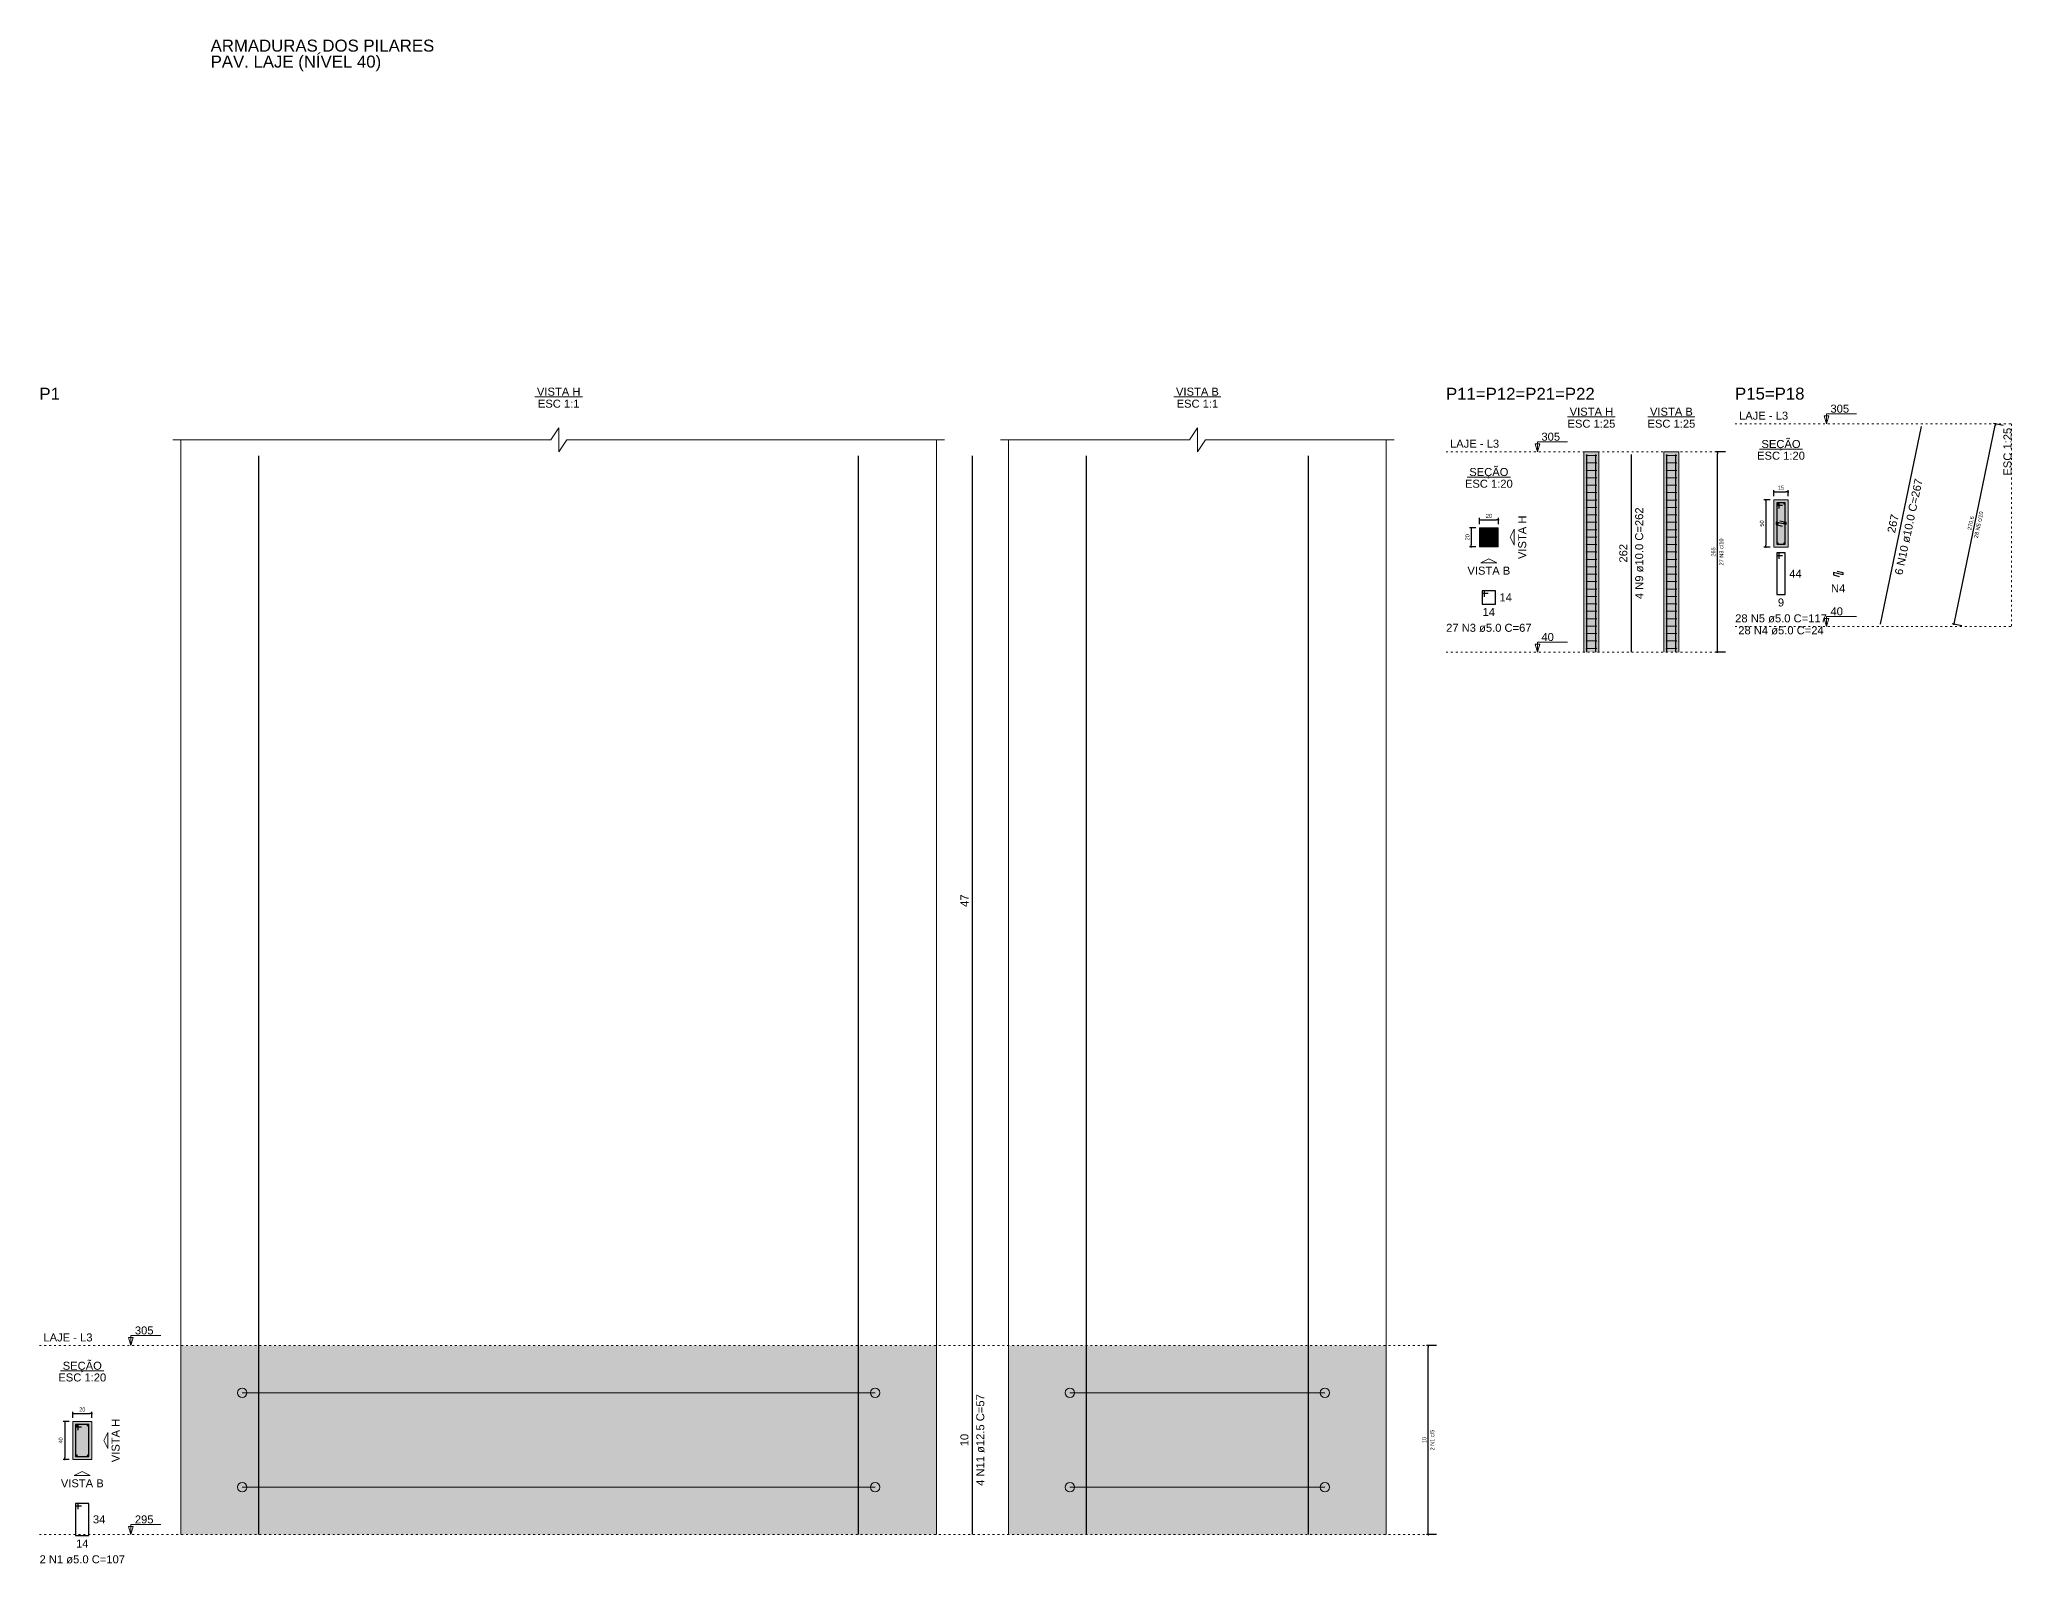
# Model space of a CAD drawing. Header units: millimetres. Extents: x 180 to 11148, y -1598 to 1045.
# Drawn here: x 2153.1 to 2257.5, y -14 to 66.7 of the extents above; entities that cross this region are included whole.
import ezdxf

# ---------------------------------------------------------------- set-up
doc = ezdxf.new("R2010")
doc.units = ezdxf.units.MM
doc.header["$MEASUREMENT"] = 0
doc.linetypes.add('DOT2', pattern=[3.175, 0, -3.175])
for name, color, linetype, lineweight in [('Descrição da armadura', 7, 'Continuous', 5), ('DT-Barras na forma', 2, 'Continuous', 30), ('DT-Barras no corte', 5, 'Continuous', 5), ('DT-Barras rebatidas', 2, 'Continuous', 30), ('DT-Cotas', 9, 'Continuous', 5), ('DT-Estribos na forma', 5, 'Continuous', 5), ('DT-Forma', 5, 'Continuous', 5), ('DT-Hachura seção pilares', 252, 'Continuous', 5), ('DT-Hachura vista pilares', 252, 'Continuous', 5), ('DT-Pontilhado', 9, 'DOT2', 5), ('DT-Textos', 7, 'Continuous', 5), ('DT-Título', 3, 'Continuous', 20), ('Textos armaduras', 7, 'Continuous', 5)]:
    doc.layers.add(name, color=color, linetype=linetype, lineweight=lineweight)
doc.styles.add('Arial', font='arial.ttf')
doc.dimstyles.new('UM_1.000000', dxfattribs={"dimtxt": 0.18, "dimasz": 0.1, "dimexe": 0.1, "dimexo": 0.2, "dimgap": 0, "dimtad": 1, "dimtih": 1, "dimtoh": 1, "dimdec": 1, "dimzin": 0, "dimdsep": 46, "dimtxsty": 'Standard', "dimcen": 0.09, "dimdle": 0.1, "dimadec": 1, "dimazin": 2, "dimtfac": 1, "dimtdec": 4, "dimtofl": 0, "dimtmove": 0, "dimatfit": 3, "dimfxl": 1, "dimtolj": 1, "dimarcsym": 0})
doc.dimstyles.new('UM_20.000000', dxfattribs={"dimtxt": 0.18, "dimasz": 0.1, "dimexe": 0.1, "dimexo": 0.2, "dimgap": 0, "dimtad": 1, "dimtih": 1, "dimtoh": 1, "dimdec": 1, "dimlfac": 20, "dimzin": 0, "dimdsep": 46, "dimtxsty": 'Standard', "dimcen": 0.09, "dimdle": 0.1, "dimadec": 1, "dimazin": 2, "dimtfac": 1, "dimtdec": 4, "dimtofl": 0, "dimtmove": 0, "dimatfit": 3, "dimfxl": 1, "dimtolj": 1, "dimarcsym": 0})
doc.dimstyles.new('UM_25.000000', dxfattribs={"dimtxt": 0.18, "dimasz": 0.1, "dimexe": 0.1, "dimexo": 0.2, "dimgap": 0, "dimtad": 1, "dimtih": 1, "dimtoh": 1, "dimdec": 1, "dimlfac": 25, "dimzin": 0, "dimdsep": 46, "dimtxsty": 'Standard', "dimcen": 0.09, "dimdle": 0.1, "dimadec": 1, "dimazin": 2, "dimtfac": 1, "dimtdec": 4, "dimtofl": 0, "dimtmove": 0, "dimatfit": 3, "dimfxl": 1, "dimtolj": 1, "dimarcsym": 0})

# ---------------------------------------------------------------- blocks, each defined once
blk = doc.blocks.new('_Dot')
at = {"color": 0, "linetype": 'ByBlock', "lineweight": -2}
blk.add_line((-0.5, 0), (-1, 0), dxfattribs=at)
at = {"color": 0, "linetype": 'ByBlock', "const_width": 0.5}
blk.add_lwpolyline([(-0.25, 0, 1), (0.25, 0, 1)], format="xyb", close=True, dxfattribs=at)
blk = doc.blocks.new('*D729')
at = {"layer": 'Defpoints', "color": 0, "transparency": 16777216}
for p in [(2154.85, -6.45), (2154.43, -8.45), (2154.85, -8.45)]:
    blk.add_point(p, dxfattribs=at)
at = {"layer": 'DT-Cotas', "color": 0, "lineweight": -2, "transparency": 16777216}
for p, q in [((2154.65, -6.45), (2154.33, -6.45)), ((2154.43, -6.55), (2154.43, -8.35)), ((2154.65, -8.45), (2154.33, -8.45))]:
    blk.add_line(p, q, dxfattribs=at)
at = {"layer": 'DT-Cotas', "color": 0, "lineweight": -2, "transparency": 16777216, "xscale": 0.1000000014901161, "yscale": 0.1000000014901161, "zscale": 0.1000000014901161}
for p, rotation in [((2154.43, -6.45), 90), ((2154.43, -8.45), 270)]:
    blk.add_blockref('_Dot', p, dxfattribs=dict(at, rotation=rotation))
at = {"layer": 'DT-Cotas', "transparency": 16777216, "insert": (2154.21, -7.45), "char_height": 0.212, "attachment_point": 5, "rotation": 90, "style": 'Arial'}
blk.add_mtext('\\A1;40', dxfattribs=at)
blk = doc.blocks.new('*D730')
at = {"layer": 'Defpoints', "color": 0, "transparency": 16777216}
for p in [(2155.85, -6.03), (2154.85, -6.45), (2155.85, -6.45)]:
    blk.add_point(p, dxfattribs=at)
at = {"layer": 'DT-Cotas', "color": 0, "lineweight": -2, "transparency": 16777216}
for p, q in [((2154.85, -6.25), (2154.85, -5.93)), ((2154.95, -6.03), (2155.75, -6.03)), ((2155.85, -6.25), (2155.85, -5.93))]:
    blk.add_line(p, q, dxfattribs=at)
at = {"layer": 'DT-Cotas', "color": 0, "lineweight": -2, "transparency": 16777216, "xscale": 0.1000000014901161, "yscale": 0.1000000014901161, "zscale": 0.1000000014901161, "rotation": 180}
blk.add_blockref('_Dot', (2154.85, -6.03), dxfattribs=at)
at = {"layer": 'DT-Cotas', "color": 0, "lineweight": -2, "transparency": 16777216, "xscale": 0.1000000014901161, "yscale": 0.1000000014901161, "zscale": 0.1000000014901161}
blk.add_blockref('_Dot', (2155.85, -6.03), dxfattribs=at)
at = {"layer": 'DT-Cotas', "transparency": 16777216, "insert": (2155.35, -5.81), "char_height": 0.212, "attachment_point": 5, "rotation": 0.0057, "style": 'Arial'}
blk.add_mtext('\\A1;20', dxfattribs=at)
blk = doc.blocks.new('*D731')
at = {"layer": 'Defpoints', "color": 0, "transparency": 16777216}
for p in [(2226.6, -2.43), (2227.24, -2.43), (2227.24, -12.43)]:
    blk.add_point(p, dxfattribs=at)
at = {"layer": 'DT-Cotas', "color": 0, "lineweight": -2, "transparency": 16777216}
for p, q in [((2227.04, -2.43), (2226.5, -2.43)), ((2226.6, -12.33), (2226.6, -2.53)), ((2227.04, -12.43), (2226.5, -12.43))]:
    blk.add_line(p, q, dxfattribs=at)
at = {"layer": 'DT-Cotas', "color": 0, "lineweight": -2, "transparency": 16777216, "xscale": 0.1000000014901161, "yscale": 0.1000000014901161, "zscale": 0.1000000014901161}
for p, rotation in [((2226.6, -2.43), 90), ((2226.6, -12.43), 270)]:
    blk.add_blockref('_Dot', p, dxfattribs=dict(at, rotation=rotation))
blk = doc.blocks.new('*D732')
at = {"layer": 'Defpoints', "color": 0, "transparency": 16777216}
for p in [(2229.31, 40.85), (2228.88, 39.85), (2229.31, 39.85)]:
    blk.add_point(p, dxfattribs=at)
at = {"layer": 'DT-Cotas', "color": 0, "lineweight": -2, "transparency": 16777216}
for p, q in [((2229.11, 40.85), (2228.78, 40.85)), ((2228.88, 40.75), (2228.88, 39.95)), ((2229.11, 39.85), (2228.78, 39.85))]:
    blk.add_line(p, q, dxfattribs=at)
at = {"layer": 'DT-Cotas', "color": 0, "lineweight": -2, "transparency": 16777216, "xscale": 0.1000000014901161, "yscale": 0.1000000014901161, "zscale": 0.1000000014901161}
for p, rotation in [((2228.88, 40.85), 90), ((2228.88, 39.85), 270)]:
    blk.add_blockref('_Dot', p, dxfattribs=dict(at, rotation=rotation))
at = {"layer": 'DT-Cotas', "transparency": 16777216, "insert": (2228.67, 40.35), "char_height": 0.212, "attachment_point": 5, "rotation": 90, "style": 'Arial'}
blk.add_mtext('\\A1;20', dxfattribs=at)
blk = doc.blocks.new('*D733')
at = {"layer": 'Defpoints', "color": 0, "transparency": 16777216}
for p in [(2229.31, 40.85), (2230.31, 41.27), (2230.31, 40.85)]:
    blk.add_point(p, dxfattribs=at)
at = {"layer": 'DT-Cotas', "color": 0, "lineweight": -2, "transparency": 16777216}
for p, q in [((2229.31, 41.05), (2229.31, 41.37)), ((2229.41, 41.27), (2230.21, 41.27)), ((2230.31, 41.05), (2230.31, 41.37))]:
    blk.add_line(p, q, dxfattribs=at)
at = {"layer": 'DT-Cotas', "color": 0, "lineweight": -2, "transparency": 16777216, "xscale": 0.1000000014901161, "yscale": 0.1000000014901161, "zscale": 0.1000000014901161, "rotation": 180}
blk.add_blockref('_Dot', (2229.31, 41.27), dxfattribs=at)
at = {"layer": 'DT-Cotas', "color": 0, "lineweight": -2, "transparency": 16777216, "xscale": 0.1000000014901161, "yscale": 0.1000000014901161, "zscale": 0.1000000014901161}
blk.add_blockref('_Dot', (2230.31, 41.27), dxfattribs=at)
at = {"layer": 'DT-Cotas', "transparency": 16777216, "insert": (2229.81, 41.48), "char_height": 0.212, "attachment_point": 5, "rotation": 0.0057, "style": 'Arial'}
blk.add_mtext('\\A1;20', dxfattribs=at)
blk = doc.blocks.new('*D734')
at = {"layer": 'Defpoints', "color": 0, "transparency": 16777216}
for p in [(2241.91, 44.87), (2242.54, 44.87), (2242.54, 34.27)]:
    blk.add_point(p, dxfattribs=at)
at = {"layer": 'DT-Cotas', "color": 0, "lineweight": -2, "transparency": 16777216}
for p, q in [((2242.34, 44.87), (2241.81, 44.87)), ((2241.91, 34.37), (2241.91, 44.77)), ((2242.34, 34.27), (2241.81, 34.27))]:
    blk.add_line(p, q, dxfattribs=at)
at = {"layer": 'DT-Cotas', "color": 0, "lineweight": -2, "transparency": 16777216, "xscale": 0.1000000014901161, "yscale": 0.1000000014901161, "zscale": 0.1000000014901161}
for p, rotation in [((2241.91, 44.87), 90), ((2241.91, 34.27), 270)]:
    blk.add_blockref('_Dot', p, dxfattribs=dict(at, rotation=rotation))
blk = doc.blocks.new('*D735')
at = {"layer": 'Defpoints', "color": 0, "transparency": 16777216}
for p in [(2244.9, 42.33), (2244.47, 39.83), (2244.9, 39.83)]:
    blk.add_point(p, dxfattribs=at)
at = {"layer": 'DT-Cotas', "color": 0, "lineweight": -2, "transparency": 16777216}
for p, q in [((2244.7, 42.33), (2244.37, 42.33)), ((2244.47, 42.23), (2244.47, 39.93)), ((2244.7, 39.83), (2244.37, 39.83))]:
    blk.add_line(p, q, dxfattribs=at)
at = {"layer": 'DT-Cotas', "color": 0, "lineweight": -2, "transparency": 16777216, "xscale": 0.1000000014901161, "yscale": 0.1000000014901161, "zscale": 0.1000000014901161}
for p, rotation in [((2244.47, 42.33), 90), ((2244.47, 39.83), 270)]:
    blk.add_blockref('_Dot', p, dxfattribs=dict(at, rotation=rotation))
at = {"layer": 'DT-Cotas', "transparency": 16777216, "insert": (2244.26, 41.08), "char_height": 0.212, "attachment_point": 5, "rotation": 90, "style": 'Arial'}
blk.add_mtext('\\A1;50', dxfattribs=at)
blk = doc.blocks.new('*D736')
at = {"layer": 'Defpoints', "color": 0, "transparency": 16777216}
for p in [(2244.9, 42.33), (2245.65, 42.75), (2245.65, 42.33)]:
    blk.add_point(p, dxfattribs=at)
at = {"layer": 'DT-Cotas', "color": 0, "lineweight": -2, "transparency": 16777216}
for p, q in [((2244.9, 42.53), (2244.9, 42.85)), ((2245.65, 42.53), (2245.65, 42.85)), ((2245, 42.75), (2245.55, 42.75))]:
    blk.add_line(p, q, dxfattribs=at)
at = {"layer": 'DT-Cotas', "color": 0, "lineweight": -2, "transparency": 16777216, "xscale": 0.1000000014901161, "yscale": 0.1000000014901161, "zscale": 0.1000000014901161, "rotation": 180}
blk.add_blockref('_Dot', (2244.9, 42.75), dxfattribs=at)
at = {"layer": 'DT-Cotas', "color": 0, "lineweight": -2, "transparency": 16777216, "xscale": 0.1000000014901161, "yscale": 0.1000000014901161, "zscale": 0.1000000014901161}
blk.add_blockref('_Dot', (2245.65, 42.75), dxfattribs=at)
at = {"layer": 'DT-Cotas', "transparency": 16777216, "insert": (2245.27, 42.97), "char_height": 0.212, "attachment_point": 5, "rotation": 0.0057, "style": 'Arial'}
blk.add_mtext('\\A1;15', dxfattribs=at)
blk = doc.blocks.new('*D737')
at = {"layer": 'Defpoints', "color": 0, "transparency": 16777216}
for p in [(2256.63, 46.35), (2257.24, 46.23), (2255.04, 35.63)]:
    blk.add_point(p, dxfattribs=at)
at = {"layer": 'DT-Cotas', "color": 0, "lineweight": -2, "transparency": 16777216}
for p, q in [((2254.45, 35.85), (2256.61, 46.26)), ((2257.04, 46.27), (2256.53, 46.37)), ((2254.84, 35.67), (2254.33, 35.77))]:
    blk.add_line(p, q, dxfattribs=at)
at = {"layer": 'DT-Cotas', "color": 0, "lineweight": -2, "transparency": 16777216, "xscale": 0.1000000014901161, "yscale": 0.1000000014901161, "zscale": 0.1000000014901161}
for p, rotation in [((2256.63, 46.35), 78.27696081699511), ((2254.43, 35.75), 258.2769608169951)]:
    blk.add_blockref('_Dot', p, dxfattribs=dict(at, rotation=rotation))
blk = doc.blocks.new('*D738')
at = {"layer": 'Defpoints', "color": 0, "transparency": 16777216}
for p in [(2256.63, 46.35), (2257.24, 46.23), (2255.04, 35.63)]:
    blk.add_point(p, dxfattribs=at)
at = {"layer": 'DT-Cotas', "color": 0, "lineweight": -2, "transparency": 16777216}
for p, q in [((2254.45, 35.85), (2256.61, 46.26)), ((2257.04, 46.27), (2256.53, 46.37)), ((2254.84, 35.67), (2254.33, 35.77))]:
    blk.add_line(p, q, dxfattribs=at)
at = {"layer": 'DT-Cotas', "color": 0, "lineweight": -2, "transparency": 16777216, "xscale": 0.1000000014901161, "yscale": 0.1000000014901161, "zscale": 0.1000000014901161}
for p, rotation in [((2256.63, 46.35), 78.27696081699511), ((2254.43, 35.75), 258.2769608169951)]:
    blk.add_blockref('_Dot', p, dxfattribs=dict(at, rotation=rotation))

msp = doc.modelspace()

# ---------------------------------------------------------------- hatches: boundary and pattern name
at = {"layer": 'DT-Hachura seção pilares', "linetype": 'Continuous'}
for points in [[(2244.898, 39.8303), (2244.898, 39.8303), (2245.648, 39.8303), (2245.648, 42.3303), (2244.898, 42.3303), (2244.898, 39.8303)], [(2229.307, 39.8477), (2229.307, 39.8477), (2230.307, 39.8477), (2230.307, 40.8477), (2229.307, 40.8477), (2229.307, 39.8477)], [(2154.8488, -8.4497), (2154.8488, -8.4497), (2155.8488, -8.4497), (2155.8488, -6.4497), (2154.8488, -6.4497), (2154.8488, -8.4497)]]:
    msp.add_hatch(color=256, dxfattribs=at).paths.add_polyline_path(points)
at = {"layer": 'DT-Hachura vista pilares', "linetype": 'Continuous'}
for points in [[(2234.8369, 34.2719), (2234.8369, 44.8719), (2235.6369, 44.8719), (2235.6369, 34.2719), (2234.8369, 34.2719)], [(2239.0707, 34.2719), (2239.0707, 44.8719), (2239.8707, 44.8719), (2239.8707, 34.2719), (2239.0707, 34.2719)], [(2160.5679, -12.4255), (2160.5679, -2.4255), (2200.5679, -2.4255), (2200.5679, -12.4255), (2160.5679, -12.4255)], [(2204.3803, -12.4255), (2204.3803, -2.4255), (2224.3803, -2.4255), (2224.3803, -12.4255), (2204.3803, -12.4255)]]:
    msp.add_hatch(color=256, dxfattribs=at).paths.add_polyline_path(points)

# ---------------------------------------------------------------- linework, layer by layer
at = {"layer": 'DT-Barras na forma'}
for points in [[(2164.6929, -12.4255), (2164.6929, -2.4255), (2164.6929, 44.6601)], [(2196.4429, -12.4255), (2196.4429, -2.4255), (2196.4429, 44.6601)], [(2208.5053, -12.4255), (2208.5053, -2.4255), (2208.5053, 44.6601)], [(2220.2553, -12.4255), (2220.2553, -2.4255), (2220.2553, 44.6601)], [(2234.9969, 34.2719), (2234.9969, 44.7359)], [(2235.4769, 34.2719), (2235.4769, 44.7359)], [(2239.2307, 34.2719), (2239.2307, 44.7359)], [(2239.7107, 34.2719), (2239.7107, 44.7359)], [(2245.173, 41.8678), (2245.173, 42.1803), (2245.048, 42.1803), (2245.048, 39.9803), (2245.498, 39.9803), (2245.498, 42.1803), (2245.048, 42.1803), (2245.048, 42.0553), (2245.3605, 42.0553)], [(2245.2198, 41.2186), (2245.523, 41.1428), (2245.523, 41.0178), (2245.023, 41.1428), (2245.023, 41.0178), (2245.3262, 40.942)], [(2229.582, 40.3852), (2229.582, 40.6977), (2229.457, 40.6977), (2229.457, 39.9977), (2230.157, 39.9977), (2230.157, 40.6977), (2229.457, 40.6977), (2229.457, 40.5727), (2229.7695, 40.5727)], [(2155.1238, -6.9122), (2155.1238, -6.5997), (2154.9988, -6.5997), (2154.9988, -8.2997), (2155.6988, -8.2997), (2155.6988, -6.5997), (2154.9988, -6.5997), (2154.9988, -6.7247), (2155.3113, -6.7247)]]:
    msp.add_lwpolyline(points, dxfattribs=at)
at = {"layer": 'DT-Barras no corte'}
for p, q in [((2245.073, 42.1053), (2245.123, 42.1553)), ((2245.073, 42.1553), (2245.123, 42.1053)), ((2245.423, 42.1053), (2245.473, 42.1553)), ((2245.423, 42.1553), (2245.473, 42.1053)), ((2245.073, 41.0553), (2245.123, 41.1053)), ((2245.073, 41.1053), (2245.123, 41.0553)), ((2245.423, 41.0553), (2245.473, 41.1053)), ((2245.423, 41.1053), (2245.473, 41.0553)), ((2229.482, 40.6227), (2229.532, 40.6727)), ((2229.482, 40.6727), (2229.532, 40.6227)), ((2229.482, 40.0227), (2229.532, 40.0727)), ((2229.482, 40.0727), (2229.532, 40.0227)), ((2230.082, 40.6227), (2230.132, 40.6727)), ((2230.082, 40.6727), (2230.132, 40.6227)), ((2230.082, 40.0227), (2230.132, 40.0727)), ((2230.082, 40.0727), (2230.132, 40.0227)), ((2245.073, 40.0053), (2245.123, 40.0553)), ((2245.073, 40.0553), (2245.123, 40.0053)), ((2245.423, 40.0053), (2245.473, 40.0553)), ((2245.423, 40.0553), (2245.473, 40.0053))]:
    msp.add_line(p, q, dxfattribs=at)
for centre, radius in [((2245.098, 42.1303), 0.025), ((2245.448, 42.1303), 0.025), ((2245.098, 41.0803), 0.025), ((2245.448, 41.0803), 0.025), ((2229.507, 40.6477), 0.025), ((2229.507, 40.0477), 0.025), ((2230.107, 40.6477), 0.025), ((2230.107, 40.0477), 0.025), ((2245.098, 40.0303), 0.025), ((2245.448, 40.0303), 0.025), ((2155.055, -6.656), 0.0312), ((2155.6425, -6.656), 0.0312), ((2155.055, -8.2435), 0.0312), ((2155.6425, -8.2435), 0.0312)]:
    msp.add_circle(centre, radius, dxfattribs=at)
at = {"layer": 'DT-Barras rebatidas'}
for p, q in [((2250.539, 35.7545), (2252.7104, 46.2185)), ((2202.4741, -2.4255), (2202.4741, 44.6601)), ((2237.3538, 34.2719), (2237.3538, 44.7359)), ((2245.173, 39.5185), (2245.048, 39.5185)), ((2245.048, 39.5185), (2245.048, 37.3185)), ((2245.498, 39.5185), (2245.048, 39.5185)), ((2245.048, 39.5185), (2245.048, 39.3935)), ((2245.048, 39.3935), (2245.3605, 39.3935)), ((2245.173, 39.206), (2245.173, 39.5185)), ((2245.498, 37.3185), (2245.498, 39.5185)), ((2248.5464, 38.356), (2248.0464, 38.481)), ((2248.0464, 38.481), (2248.0464, 38.356)), ((2248.0464, 38.356), (2248.3495, 38.2802)), ((2248.2432, 38.5568), (2248.5464, 38.481)), ((2248.5464, 38.481), (2248.5464, 38.356)), ((2229.582, 37.5179), (2229.457, 37.5179)), ((2229.457, 37.5179), (2229.457, 36.8179)), ((2230.157, 37.5179), (2229.457, 37.5179)), ((2229.457, 37.5179), (2229.457, 37.3929)), ((2229.457, 37.3929), (2229.7695, 37.3929)), ((2229.457, 36.8179), (2230.157, 36.8179)), ((2229.582, 37.2054), (2229.582, 37.5179)), ((2230.157, 36.8179), (2230.157, 37.5179)), ((2245.048, 37.3185), (2245.498, 37.3185)), ((2202.4741, -12.4255), (2202.4741, -2.4255)), ((2155.1238, -10.7795), (2154.9988, -10.7795)), ((2154.9988, -10.7795), (2154.9988, -12.4795)), ((2155.6988, -10.7795), (2154.9988, -10.7795)), ((2154.9988, -10.7795), (2154.9988, -10.9045)), ((2154.9988, -10.9045), (2155.3113, -10.9045)), ((2155.1238, -11.092), (2155.1238, -10.7795)), ((2155.6988, -12.4795), (2155.6988, -10.7795)), ((2154.9988, -12.4795), (2155.6988, -12.4795))]:
    msp.add_line(p, q, dxfattribs=at)
at = {"layer": 'DT-Cotas'}
for points in [[(2160.1443, 45.5073), (2180.1443, 45.5073), (2180.5679, 46.1427), (2180.5679, 44.8719), (2180.9915, 45.5073), (2200.9915, 45.5073)], [(2203.9567, 45.5073), (2213.9567, 45.5073), (2214.3803, 46.1427), (2214.3803, 44.8719), (2214.8039, 45.5073), (2224.8039, 45.5073)]]:
    msp.add_lwpolyline(points, dxfattribs=at)
at = {"layer": 'DT-Estribos na forma'}
for p, q in [((2234.9669, 44.6756), (2235.5069, 44.6756)), ((2234.9669, 44.283), (2235.5069, 44.283)), ((2234.9669, 43.8904), (2235.5069, 43.8904)), ((2239.2007, 44.6756), (2239.7407, 44.6756)), ((2239.2007, 44.283), (2239.7407, 44.283)), ((2239.2007, 43.8904), (2239.7407, 43.8904)), ((2234.9669, 43.4978), (2235.5069, 43.4978)), ((2234.9669, 43.1052), (2235.5069, 43.1052)), ((2239.2007, 43.4978), (2239.7407, 43.4978)), ((2239.2007, 43.1052), (2239.7407, 43.1052)), ((2234.9669, 42.7126), (2235.5069, 42.7126)), ((2234.9669, 42.3201), (2235.5069, 42.3201)), ((2234.9669, 41.9275), (2235.5069, 41.9275)), ((2239.2007, 42.7126), (2239.7407, 42.7126)), ((2239.2007, 42.3201), (2239.7407, 42.3201)), ((2239.2007, 41.9275), (2239.7407, 41.9275)), ((2234.9669, 41.5349), (2235.5069, 41.5349)), ((2234.9669, 41.1423), (2235.5069, 41.1423)), ((2234.9669, 40.7497), (2235.5069, 40.7497)), ((2239.2007, 41.5349), (2239.7407, 41.5349)), ((2239.2007, 41.1423), (2239.7407, 41.1423)), ((2239.2007, 40.7497), (2239.7407, 40.7497)), ((2234.9669, 40.3571), (2235.5069, 40.3571)), ((2234.9669, 39.9645), (2235.5069, 39.9645)), ((2239.2007, 40.3571), (2239.7407, 40.3571)), ((2239.2007, 39.9645), (2239.7407, 39.9645)), ((2234.9669, 39.5719), (2235.5069, 39.5719)), ((2234.9669, 39.1793), (2235.5069, 39.1793)), ((2234.9669, 38.7867), (2235.5069, 38.7867)), ((2239.2007, 39.5719), (2239.7407, 39.5719)), ((2239.2007, 39.1793), (2239.7407, 39.1793)), ((2239.2007, 38.7867), (2239.7407, 38.7867)), ((2234.9669, 38.3941), (2235.5069, 38.3941)), ((2234.9669, 38.0015), (2235.5069, 38.0015)), ((2234.9669, 37.6089), (2235.5069, 37.6089)), ((2239.2007, 38.3941), (2239.7407, 38.3941)), ((2239.2007, 38.0015), (2239.7407, 38.0015)), ((2239.2007, 37.6089), (2239.7407, 37.6089)), ((2234.9669, 37.2163), (2235.5069, 37.2163)), ((2234.9669, 36.8238), (2235.5069, 36.8238)), ((2239.2007, 37.2163), (2239.7407, 37.2163)), ((2239.2007, 36.8238), (2239.7407, 36.8238)), ((2234.9669, 36.4312), (2235.5069, 36.4312)), ((2234.9669, 36.0386), (2235.5069, 36.0386)), ((2234.9669, 35.646), (2235.5069, 35.646)), ((2239.2007, 36.4312), (2239.7407, 36.4312)), ((2239.2007, 36.0386), (2239.7407, 36.0386)), ((2239.2007, 35.646), (2239.7407, 35.646)), ((2234.9669, 35.2534), (2235.5069, 35.2534)), ((2234.9669, 34.8608), (2235.5069, 34.8608)), ((2234.9669, 34.4682), (2235.5069, 34.4682)), ((2239.2007, 35.2534), (2239.7407, 35.2534)), ((2239.2007, 34.8608), (2239.7407, 34.8608)), ((2239.2007, 34.4682), (2239.7407, 34.4682)), ((2163.8179, -4.9255), (2197.3179, -4.9255)), ((2207.6303, -4.9255), (2221.1303, -4.9255)), ((2163.8179, -9.9255), (2197.3179, -9.9255)), ((2207.6303, -9.9255), (2221.1303, -9.9255))]:
    msp.add_line(p, q, dxfattribs=at)
for centre, radius in [((2234.9669, 44.6756), 0.01), ((2234.9669, 44.283), 0.01), ((2234.9669, 43.8904), 0.01), ((2235.5069, 44.6756), 0.01), ((2235.5069, 44.283), 0.01), ((2235.5069, 43.8904), 0.01), ((2239.2007, 44.6756), 0.01), ((2239.2007, 44.283), 0.01), ((2239.2007, 43.8904), 0.01), ((2239.7407, 44.6756), 0.01), ((2239.7407, 44.283), 0.01), ((2239.7407, 43.8904), 0.01), ((2234.9669, 43.4978), 0.01), ((2234.9669, 43.1052), 0.01), ((2235.5069, 43.4978), 0.01), ((2235.5069, 43.1052), 0.01), ((2239.2007, 43.4978), 0.01), ((2239.2007, 43.1052), 0.01), ((2239.7407, 43.4978), 0.01), ((2239.7407, 43.1052), 0.01), ((2234.9669, 42.7126), 0.01), ((2234.9669, 42.3201), 0.01), ((2234.9669, 41.9275), 0.01), ((2235.5069, 42.7126), 0.01), ((2235.5069, 42.3201), 0.01), ((2235.5069, 41.9275), 0.01), ((2239.2007, 42.7126), 0.01), ((2239.2007, 42.3201), 0.01), ((2239.2007, 41.9275), 0.01), ((2239.7407, 42.7126), 0.01), ((2239.7407, 42.3201), 0.01), ((2239.7407, 41.9275), 0.01), ((2234.9669, 41.5349), 0.01), ((2234.9669, 41.1423), 0.01), ((2234.9669, 40.7497), 0.01), ((2235.5069, 41.5349), 0.01), ((2235.5069, 41.1423), 0.01), ((2235.5069, 40.7497), 0.01), ((2239.2007, 41.5349), 0.01), ((2239.2007, 41.1423), 0.01), ((2239.2007, 40.7497), 0.01), ((2239.7407, 41.5349), 0.01), ((2239.7407, 41.1423), 0.01), ((2239.7407, 40.7497), 0.01), ((2234.9669, 40.3571), 0.01), ((2234.9669, 39.9645), 0.01), ((2235.5069, 40.3571), 0.01), ((2235.5069, 39.9645), 0.01), ((2239.2007, 40.3571), 0.01), ((2239.2007, 39.9645), 0.01), ((2239.7407, 40.3571), 0.01), ((2239.7407, 39.9645), 0.01), ((2234.9669, 39.5719), 0.01), ((2234.9669, 39.1793), 0.01), ((2234.9669, 38.7867), 0.01), ((2235.5069, 39.5719), 0.01), ((2235.5069, 39.1793), 0.01), ((2235.5069, 38.7867), 0.01), ((2239.2007, 39.5719), 0.01), ((2239.2007, 39.1793), 0.01), ((2239.2007, 38.7867), 0.01), ((2239.7407, 39.5719), 0.01), ((2239.7407, 39.1793), 0.01), ((2239.7407, 38.7867), 0.01), ((2234.9669, 38.3941), 0.01), ((2234.9669, 38.0015), 0.01), ((2234.9669, 37.6089), 0.01), ((2235.5069, 38.3941), 0.01), ((2235.5069, 38.0015), 0.01), ((2235.5069, 37.6089), 0.01), ((2239.2007, 38.3941), 0.01), ((2239.2007, 38.0015), 0.01), ((2239.2007, 37.6089), 0.01), ((2239.7407, 38.3941), 0.01), ((2239.7407, 38.0015), 0.01), ((2239.7407, 37.6089), 0.01), ((2234.9669, 37.2163), 0.01), ((2234.9669, 36.8238), 0.01), ((2235.5069, 37.2163), 0.01), ((2235.5069, 36.8238), 0.01), ((2239.2007, 37.2163), 0.01), ((2239.2007, 36.8238), 0.01), ((2239.7407, 37.2163), 0.01), ((2239.7407, 36.8238), 0.01), ((2234.9669, 36.4312), 0.01), ((2234.9669, 36.0386), 0.01), ((2234.9669, 35.646), 0.01), ((2235.5069, 36.4312), 0.01), ((2235.5069, 36.0386), 0.01), ((2235.5069, 35.646), 0.01), ((2239.2007, 36.4312), 0.01), ((2239.2007, 36.0386), 0.01), ((2239.2007, 35.646), 0.01), ((2239.7407, 36.4312), 0.01), ((2239.7407, 36.0386), 0.01), ((2239.7407, 35.646), 0.01), ((2234.9669, 35.2534), 0.01), ((2234.9669, 34.8608), 0.01), ((2234.9669, 34.4682), 0.01), ((2235.5069, 35.2534), 0.01), ((2235.5069, 34.8608), 0.01), ((2235.5069, 34.4682), 0.01), ((2239.2007, 35.2534), 0.01), ((2239.2007, 34.8608), 0.01), ((2239.2007, 34.4682), 0.01), ((2239.7407, 35.2534), 0.01), ((2239.7407, 34.8608), 0.01), ((2239.7407, 34.4682), 0.01), ((2163.8179, -4.9255), 0.25), ((2197.3179, -4.9255), 0.25), ((2207.6303, -4.9255), 0.25), ((2221.1303, -4.9255), 0.25), ((2163.8179, -9.9255), 0.25), ((2197.3179, -9.9255), 0.25), ((2207.6303, -9.9255), 0.25), ((2221.1303, -9.9255), 0.25)]:
    msp.add_circle(centre, radius, dxfattribs=at)
at = {"layer": 'DT-Forma'}
for p, q in [((2160.5679, -2.4255), (2160.5679, 45.5073)), ((2200.5679, -2.4255), (2200.5679, 45.5073)), ((2204.3803, -2.4255), (2204.3803, 45.5073)), ((2224.3803, -2.4255), (2224.3803, 45.5073)), ((2234.8369, 44.8719), (2235.6369, 44.8719)), ((2234.8369, 34.2719), (2234.8369, 44.8719)), ((2235.6369, 34.2719), (2235.6369, 44.8719)), ((2239.0707, 44.8719), (2239.8707, 44.8719)), ((2239.0707, 34.2719), (2239.0707, 44.8719)), ((2239.8707, 34.2719), (2239.8707, 44.8719)), ((2160.5679, -12.4255), (2160.5679, -2.4255)), ((2200.5679, -12.4255), (2200.5679, -2.4255)), ((2204.3803, -12.4255), (2204.3803, -2.4255)), ((2224.3803, -12.4255), (2224.3803, -2.4255))]:
    msp.add_line(p, q, dxfattribs=at)
for points in [[(2244.898, 39.8303), (2245.648, 39.8303), (2245.648, 42.3303), (2244.898, 42.3303), (2244.898, 39.8303)], [(2229.307, 39.8477), (2230.307, 39.8477), (2230.307, 40.8477), (2229.307, 40.8477), (2229.307, 39.8477)], [(2154.8488, -8.4497), (2155.8488, -8.4497), (2155.8488, -6.4497), (2154.8488, -6.4497), (2154.8488, -8.4497)]]:
    msp.add_lwpolyline(points, close=True, dxfattribs=at)
at = {"layer": 'DT-Pontilhado', "ltscale": 0.05}
for p, q in [((2242.8407, 46.3545), (2257.4778, 46.3545)), ((2257.4778, 46.3545), (2257.4778, 35.6281)), ((2227.5396, 44.8719), (2242.223, 44.8719)), ((2242.8407, 35.6281), (2257.4778, 35.6281)), ((2227.5396, 34.2719), (2242.223, 34.2719)), ((2153.0814, -2.4255), (2226.9219, -2.4255)), ((2153.0814, -12.4255), (2226.9219, -12.4255))]:
    msp.add_line(p, q, dxfattribs=at)
at = {"layer": 'DT-Textos'}
for p, q in [((2179.3082, 47.7736), (2181.8276, 47.7736)), ((2213.137, 47.7736), (2215.6237, 47.7736)), ((2233.9771, 46.7146), (2236.4966, 46.7146)), ((2238.2273, 46.7146), (2240.714, 46.7146)), ((2244.1286, 45.0202), (2246.4174, 45.0202)), ((2228.6626, 43.5376), (2230.9514, 43.5376)), ((2154.2043, -3.7599), (2156.4932, -3.7599))]:
    msp.add_line(p, q, dxfattribs=at)
for points in [[(2247.6797, 46.3545), (2247.8068, 46.7781), (2247.5526, 46.7781), (2247.6797, 46.3545), (2247.6797, 46.884), (2249.2682, 46.884)], [(2232.3787, 44.8719), (2232.5058, 45.2955), (2232.2516, 45.2955), (2232.3787, 44.8719), (2232.3787, 45.4014), (2233.9672, 45.4014)], [(2247.6797, 35.6281), (2247.8068, 36.0517), (2247.5526, 36.0517), (2247.6797, 35.6281), (2247.6797, 36.1576), (2249.2682, 36.1576)], [(2232.3787, 34.2719), (2232.5058, 34.6955), (2232.2516, 34.6955), (2232.3787, 34.2719), (2232.3787, 34.8014), (2233.9672, 34.8014)], [(2157.9204, -2.4255), (2158.0475, -2.0019), (2157.7933, -2.0019), (2157.9204, -2.4255), (2157.9204, -1.896), (2159.5089, -1.896)], [(2157.9204, -12.4255), (2158.0475, -12.0019), (2157.7933, -12.0019), (2157.9204, -12.4255), (2157.9204, -11.896), (2159.5089, -11.896)]]:
    msp.add_lwpolyline(points, dxfattribs=at)
for points in [[(2231.1542, 40.3477), (2231.1542, 39.9241), (2230.9424, 40.3477), (2231.1542, 40.7713), (2231.1542, 40.3477)], [(2229.807, 39.0005), (2229.3834, 39.0005), (2229.807, 39.2123), (2230.2306, 39.0005), (2229.807, 39.0005)], [(2156.696, -7.4497), (2156.696, -7.8733), (2156.4842, -7.4497), (2156.696, -7.0261), (2156.696, -7.4497)], [(2155.3488, -9.2969), (2154.9252, -9.2969), (2155.3488, -9.0851), (2155.7724, -9.2969), (2155.3488, -9.2969)]]:
    msp.add_lwpolyline(points, close=True, dxfattribs=at)

# ---------------------------------------------------------------- texts
at = {"layer": 'Descrição da armadura', "linetype": 'Continuous', "attachment_point": 8, "line_spacing_factor": 0.798, "style": 'Arial'}
for s, insert, char_height, width, rotation in [('6 N10 ø10.0 C=267', (2252.2468, 40.8574), 0.4236, 10.389305, 78), ('4 N9 ø10.0 C=262', (2237.9892, 39.5039), 0.4236, 9.7294, 90), ('28 N5 c/10', (2255.8419, 40.99), 0.2118, 2.869342, 78), ('27 N3 c/10', (2242.223, 39.5719), 0.2118, 2.869342, 90), ('4 N11 ø12.5 C=57', (2203.1095, -7.4255), 0.4236, 9.7294, 90), ('2 N1 c/5', (2226.9219, -7.4255), 0.2118, 2.209436, 90)]:
    msp.add_mtext(s, dxfattribs=dict(at, insert=insert, char_height=char_height, width=width, rotation=rotation))
at = {"layer": 'Descrição da armadura', "linetype": 'Continuous', "char_height": 0.4236, "attachment_point": 8, "line_spacing_factor": 0.798, "style": 'Arial'}
for s, insert, width in [('N4', (2248.2964, 37.433), 1.516797), ('27 N3 ø5.0 C=67', (2229.807, 35.3353), 9.069495), ('28 N5 ø5.0 C=117', (2245.273, 35.8359), 9.7294), ('28 N4 ø5.0 C=24', (2245.273, 35.2005), 8.446648), ('2 N1 ø5.0 C=107', (2155.3488, -13.9621), 9.069495)]:
    msp.add_mtext(s, dxfattribs=dict(at, insert=insert, width=width))
at = {"layer": 'DT-Cotas', "linetype": 'Continuous', "char_height": 0.2118, "attachment_point": 8, "line_spacing_factor": 0.798, "style": 'Arial'}
for s, insert, width, rotation in [('270.6', (2255.4271, 41.076), 1.484642, 78), ('265', (2241.7994, 39.5719), 0.989858, 90), ('10', (2226.4983, -7.4255), 0.659905, 90)]:
    msp.add_mtext(s, dxfattribs=dict(at, insert=insert, width=width, rotation=rotation))
at = {"layer": 'DT-Textos', "linetype": 'Continuous', "char_height": 0.4236, "line_spacing_factor": 0.798, "style": 'Arial'}
for s, insert, width, attachment_point in [('VISTA H', (2180.5679, 47.8371), 4.298326, 8), ('VISTA B', (2214.3803, 47.8371), 4.237353, 8), ('ESC 1:1', (2180.5679, 47.2017), 4.115407, 8), ('ESC 1:1', (2214.3803, 47.2017), 4.115407, 8), ('VISTA H', (2235.2369, 46.7781), 4.298326, 8), ('VISTA B', (2239.4707, 46.7781), 4.237353, 8), ('LAJE - L3', (2243.0525, 46.5663), 4.852479, 7), ('ESC 1:25', (2235.2369, 46.1427), 4.729993, 8), ('ESC 1:25', (2239.4707, 46.1427), 4.729993, 8), ('LAJE - L3', (2227.7514, 45.0837), 4.852479, 7), ('SEÇÃO', (2245.2734, 44.9437), 3.868817, 8), ('SEÇÃO', (2229.8074, 43.4617), 3.868817, 8), ('ESC 1:20', (2245.273, 44.4483), 4.729993, 8), ('ESC 1:20', (2229.807, 42.9657), 4.729993, 8), ('VISTA B', (2229.807, 38.3651), 4.237353, 8), ('LAJE - L3', (2153.2932, -2.2137), 4.852479, 7), ('ESC 1:20', (2155.3488, -4.3317), 4.729993, 8), ('SEÇÃO', (2155.3484, -3.8363), 3.868817, 8), ('VISTA B', (2155.3488, -9.9323), 4.237353, 8)]:
    msp.add_mtext(s, dxfattribs=dict(at, insert=insert, width=width, attachment_point=attachment_point))
at = {"layer": 'DT-Textos', "char_height": 0.4236, "attachment_point": 7, "line_spacing_factor": 0.798, "style": 'Arial'}
for s, insert, width in [('305', (2247.8915, 46.937), 1.843758), ('305', (2232.5905, 45.4544), 1.843758), ('40', (2247.8915, 36.2105), 1.229172), ('40', (2232.5905, 34.8544), 1.229172), ('305', (2158.1322, -1.8431), 1.843758), ('295', (2158.1322, -11.8431), 1.843758)]:
    msp.add_mtext(s, dxfattribs=dict(at, insert=insert, width=width))
at = {"layer": 'DT-Textos', "linetype": 'Continuous', "char_height": 0.4236, "rotation": 90, "line_spacing_factor": 0.798, "style": 'Arial'}
for s, insert, width, attachment_point in [('ESC 1:25', (2257.4778, 46.1427), 4.729993, 9), ('VISTA H', (2231.7896, 40.3477), 4.298326, 8), ('VISTA H', (2157.3314, -7.4497), 4.298326, 8)]:
    msp.add_mtext(s, dxfattribs=dict(at, insert=insert, width=width, attachment_point=attachment_point))
at = {"layer": 'DT-Título', "linetype": 'Continuous', "char_height": 0.6354, "attachment_point": 7, "line_spacing_factor": 0.798, "style": 'Arial'}
for s, insert, width in [('ARMADURAS DOS PILARES PAV. LAJE (NÍVEL 40)', (2162.1445, 65.0132), 12.237765), ('P1', (2153.0814, 47.6253), 2.252763), ('P11=P12=P21=P22', (2227.5396, 47.6253), 16.335006), ('P15=P18', (2242.8407, 47.6253), 7.629717)]:
    msp.add_mtext(s, dxfattribs=dict(at, insert=insert, width=width))
at = {"layer": 'Textos armaduras', "linetype": 'Continuous', "char_height": 0.4236, "attachment_point": 7, "line_spacing_factor": 0.798, "style": 'Arial'}
for s, insert, width, rotation in [('267', (2251.3119, 40.5449), 1.979715, 78), ('262', (2237.142, 39.009), 1.979715, 90), ('47', (2202.2623, 20.7873), 1.31981, 90), ('10', (2202.2623, -7.7555), 1.31981, 90)]:
    msp.add_mtext(s, dxfattribs=dict(at, insert=insert, width=width, rotation=rotation))
for s, insert, width in [('44', (2245.7098, 38.2067), 1.31981), ('14', (2229.477, 36.1825), 1.31981), ('14', (2230.3688, 36.9561), 1.31981), ('9', (2245.108, 36.6831), 0.659905), ('34', (2155.9106, -11.8413), 1.31981), ('14', (2155.0188, -13.1149), 1.31981)]:
    msp.add_mtext(s, dxfattribs=dict(at, insert=insert, width=width))

# ---------------------------------------------------------------- dimensions: what is measured, and where the dimension line sits
at = {"layer": 'DT-Cotas'}
for base, p1, p2, angle, dimstyle, override, picture, middle, dimtype, turn in [((2256.6306, 46.3545), (2255.0402, 35.6281), (2257.2398, 46.2281), 78.276961, 'UM_25.000000', {"dimtxt": 0.2118, "dimasz": 0.1, "dimexe": 0.1, "dimexo": 0.2, "dimtad": 1, "dimtih": 0, "dimtoh": 0, "dimdec": 1, "dimlfac": 25, "dimzin": 8, "dimtxsty": 'Arial', "dimblk": 'Dot', "dimblk1": 'Dot', "dimblk2": 'Dot', "dimsah": 1, "dimdle": 0.1, "dimse1": 0, "dimse2": 0, "dimclrt": 256, "dimadec": 1, "dimazin": 3, "dimtmove": 2, "dimldrblk": 'Dot'}, '*D737', (2255.4271, 41.1819), 161, 78.276961), ((2256.6306, 46.3545), (2255.0402, 35.6281), (2257.2398, 46.2281), 78.276961, 'UM_25.000000', {"dimtxt": 0.4236, "dimasz": 0.1, "dimexe": 0.1, "dimexo": 0.2, "dimtad": 1, "dimtih": 0, "dimtoh": 0, "dimdec": 1, "dimlfac": 25, "dimzin": 8, "dimtxsty": 'Arial', "dimblk": 'Dot', "dimblk1": 'Dot', "dimblk2": 'Dot', "dimsah": 1, "dimdle": 0.1, "dimse1": 0, "dimse2": 0, "dimclrt": 256, "dimadec": 1, "dimazin": 3, "dimtmove": 2, "dimldrblk": 'Dot'}, '*D738', (2255.3234, 41.3093), 161, 78.276961), ((2241.9053, 44.8719), (2242.5407, 34.2719), (2242.5407, 44.8719), 90, 'UM_25.000000', {"dimtxt": 0.2118, "dimasz": 0.1, "dimexe": 0.1, "dimexo": 0.2, "dimtad": 1, "dimtih": 0, "dimtoh": 0, "dimdec": 1, "dimlfac": 25, "dimzin": 8, "dimtxsty": 'Arial', "dimblk": 'Dot', "dimblk1": 'Dot', "dimblk2": 'Dot', "dimsah": 1, "dimdle": 0.1, "dimse1": 0, "dimse2": 0, "dimclrt": 256, "dimadec": 1, "dimazin": 3, "dimtmove": 2, "dimldrblk": 'Dot'}, '*D734', (2241.6935, 39.5719), 160, 90), ((2226.6042, -2.4255), (2227.2396, -12.4255), (2227.2396, -2.4255), 90, 'UM_1.000000', {"dimtxt": 0.2118, "dimasz": 0.1, "dimexe": 0.1, "dimexo": 0.2, "dimtad": 1, "dimtih": 0, "dimtoh": 0, "dimdec": 1, "dimlfac": 1, "dimzin": 8, "dimtxsty": 'Arial', "dimblk": 'Dot', "dimblk1": 'Dot', "dimblk2": 'Dot', "dimsah": 1, "dimdle": 0.1, "dimse1": 0, "dimse2": 0, "dimclrt": 256, "dimadec": 1, "dimazin": 3, "dimtmove": 2, "dimldrblk": 'Dot'}, '*D731', (2226.3924, -7.4255), 160, 90)]:
    dim = msp.add_linear_dim(base=base, p1=p1, p2=p2, angle=angle, text=' ', dimstyle=dimstyle, override=override, dxfattribs=at)
    dim.commit()
    dim.dimension.update_dxf_attribs({"geometry": picture, "text_midpoint": middle, "dimtype": dimtype, "text_rotation": turn})
for base, p1, p2, picture, middle in [((2245.648, 42.7539), (2244.898, 42.3303), (2245.648, 42.3303), '*D736', (2245.273, 42.9657)), ((2230.307, 41.2713), (2229.307, 40.8477), (2230.307, 40.8477), '*D733', (2229.807, 41.4831)), ((2155.8488, -6.0261), (2154.8488, -6.4497), (2155.8488, -6.4497), '*D730', (2155.3488, -5.8143))]:
    dim = msp.add_linear_dim(base=base, p1=p1, p2=p2, dimstyle='UM_20.000000', override={"dimtxt": 0.2118, "dimasz": 0.1, "dimexe": 0.1, "dimexo": 0.2, "dimtad": 1, "dimtih": 0, "dimtoh": 0, "dimdec": 1, "dimlfac": 20, "dimzin": 8, "dimtxsty": 'Arial', "dimblk": 'Dot', "dimblk1": 'Dot', "dimblk2": 'Dot', "dimsah": 1, "dimdle": 0.1, "dimse1": 0, "dimse2": 0, "dimclrt": 256, "dimadec": 1, "dimazin": 3, "dimtmove": 2, "dimldrblk": 'Dot'}, dxfattribs=at)
    dim.commit()
    dim.dimension.update_dxf_attribs({"geometry": picture, "text_midpoint": middle, "dimtype": 160, "text_rotation": 0.00573})
for base, p1, p2, picture, middle in [((2244.4744, 39.8303), (2244.898, 42.3303), (2244.898, 39.8303), '*D735', (2244.2626, 41.0803)), ((2228.8834, 39.8477), (2229.307, 40.8477), (2229.307, 39.8477), '*D732', (2228.6716, 40.3477)), ((2154.4252, -8.4497), (2154.8488, -6.4497), (2154.8488, -8.4497), '*D729', (2154.2134, -7.4497))]:
    dim = msp.add_linear_dim(base=base, p1=p1, p2=p2, angle=90, dimstyle='UM_20.000000', override={"dimtxt": 0.2118, "dimasz": 0.1, "dimexe": 0.1, "dimexo": 0.2, "dimtad": 1, "dimtih": 0, "dimtoh": 0, "dimdec": 1, "dimlfac": 20, "dimzin": 8, "dimtxsty": 'Arial', "dimblk": 'Dot', "dimblk1": 'Dot', "dimblk2": 'Dot', "dimsah": 1, "dimdle": 0.1, "dimse1": 0, "dimse2": 0, "dimclrt": 256, "dimadec": 1, "dimazin": 3, "dimtmove": 2, "dimldrblk": 'Dot'}, dxfattribs=at)
    dim.commit()
    dim.dimension.update_dxf_attribs({"geometry": picture, "text_midpoint": middle, "dimtype": 160, "text_rotation": 90})

doc.saveas('drawing.dxf')
